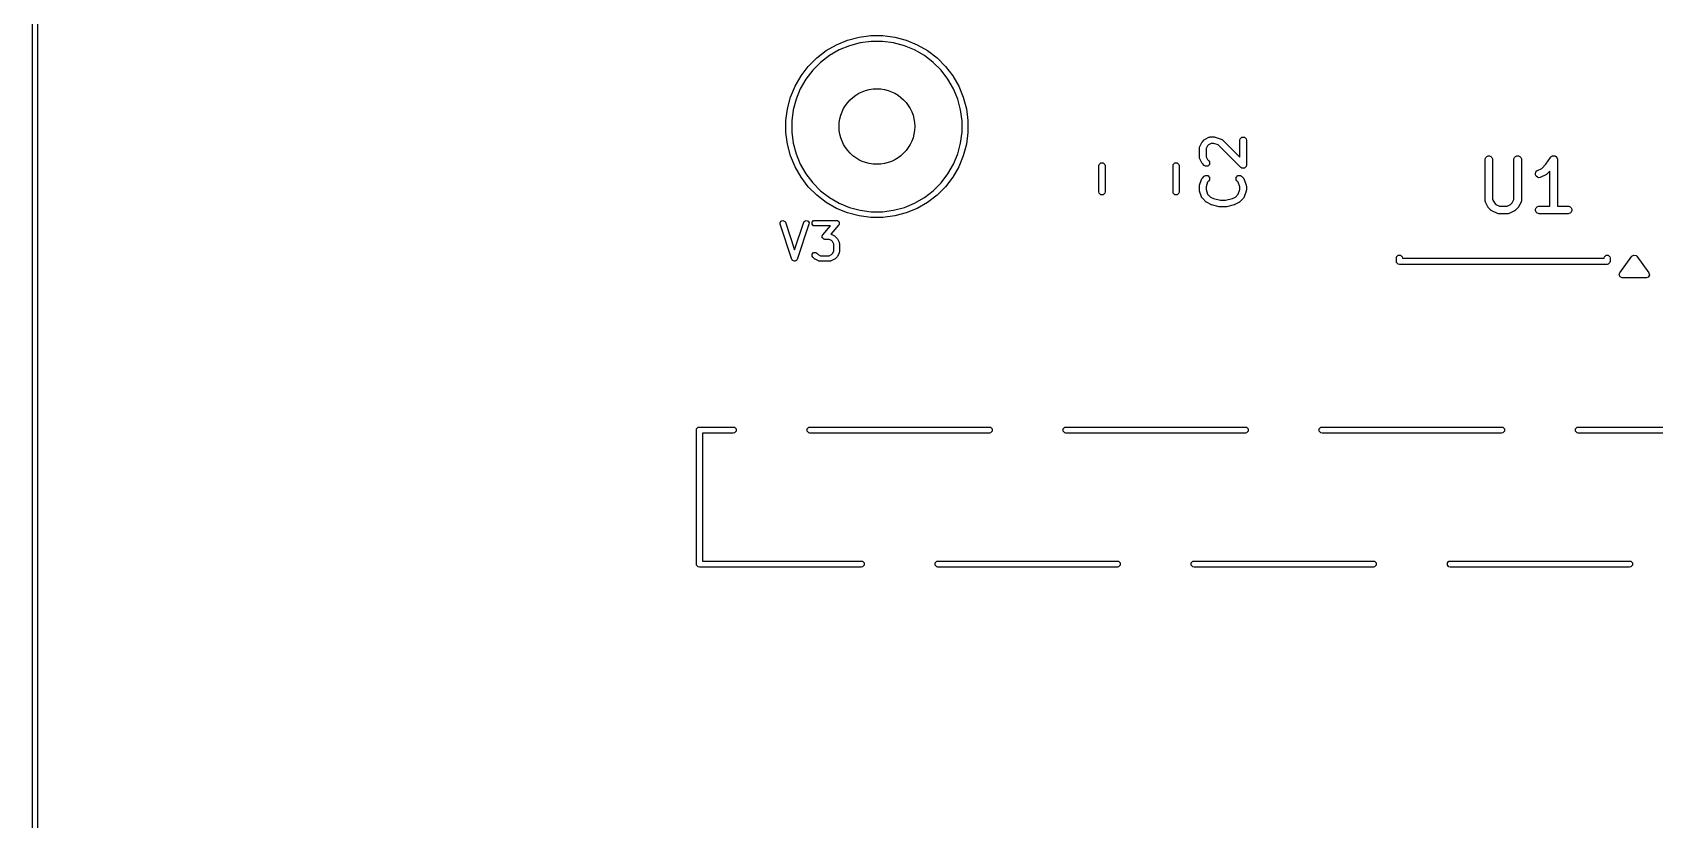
# Model space of a CAD drawing. Header units: millimetres. Extents: x 112.3 to 187.7, y -128.1 to -63.8.
# Drawn here: x 112.35 to 144.52, y -95.95 to -80.33 of the extents above; entities that cross this region are included whole.
import ezdxf

# ---------------------------------------------------------------- set-up
doc = ezdxf.new("R2010")
doc.units = ezdxf.units.MM
doc.layers.add('F.Silkscreen', color=41, linetype='CONTINUOUS', true_color=0xf2eda1)

msp = doc.modelspace()

# ---------------------------------------------------------------- linework, layer by layer
at = {"layer": 'F.Silkscreen', "linetype": 'CONTINUOUS'}
for p, q in [((112.35, -128.099999), (112.35, -63.8)), ((112.45, -63.85), (112.45, -128.049999)), ((128.518195, -80.486056), (128.746887, -80.424779)), ((128.746887, -80.424779), (128.98162, -80.393875)), ((128.98162, -80.393875), (129.21838, -80.393875)), ((129.21838, -80.393875), (129.453113, -80.424779)), ((129.453113, -80.424779), (129.681805, -80.486056)), ((127.906584, -80.83917), (128.094418, -80.69504)), ((128.094418, -80.69504), (128.299457, -80.57666)), ((128.350928, -80.681033), (128.159072, -80.791801)), ((128.299457, -80.57666), (128.518195, -80.486056)), ((128.555602, -80.596255), (128.350928, -80.681033)), ((128.76959, -80.538917), (128.555602, -80.596255)), ((128.989232, -80.51), (128.76959, -80.538917)), ((129.210768, -80.51), (128.989232, -80.51)), ((129.43041, -80.538917), (129.210768, -80.51)), ((129.644398, -80.596255), (129.43041, -80.538917)), ((129.849072, -80.681033), (129.644398, -80.596255)), ((129.681805, -80.486056), (129.900543, -80.57666)), ((130.040928, -80.791801), (129.849072, -80.681033)), ((129.900543, -80.57666), (130.105582, -80.69504)), ((130.105582, -80.69504), (130.293416, -80.83917)), ((127.59504, -81.194418), (127.73917, -81.006584)), ((127.73917, -81.006584), (127.906584, -80.83917)), ((127.983315, -80.926665), (127.826665, -81.083315)), ((128.159072, -80.791801), (127.983315, -80.926665)), ((130.216685, -80.926665), (130.040928, -80.791801)), ((130.373335, -81.083315), (130.216685, -80.926665)), ((130.293416, -80.83917), (130.46083, -81.006584)), ((130.46083, -81.006584), (130.60496, -81.194418)), ((127.386056, -81.618195), (127.47666, -81.399457)), ((127.47666, -81.399457), (127.59504, -81.194418)), ((127.691801, -81.259072), (127.581033, -81.450928)), ((127.826665, -81.083315), (127.691801, -81.259072)), ((130.508199, -81.259072), (130.373335, -81.083315)), ((130.618967, -81.450928), (130.508199, -81.259072)), ((130.60496, -81.194418), (130.72334, -81.399457)), ((130.72334, -81.399457), (130.813944, -81.618195)), ((127.324779, -81.846887), (127.386056, -81.618195)), ((127.496255, -81.655602), (127.438917, -81.86959)), ((127.581033, -81.450928), (127.496255, -81.655602)), ((130.703745, -81.655602), (130.618967, -81.450928)), ((130.761083, -81.86959), (130.703745, -81.655602)), ((130.813944, -81.618195), (130.875221, -81.846887)), ((127.293875, -82.08162), (127.324779, -81.846887)), ((127.438917, -81.86959), (127.41, -82.089232)), ((130.79, -82.089232), (130.761083, -81.86959)), ((130.875221, -81.846887), (130.906125, -82.08162)), ((127.293875, -82.089232), (127.293875, -82.08162)), ((127.293875, -82.31838), (127.293875, -82.089232)), ((127.324779, -82.553113), (127.293875, -82.31838)), ((127.41, -82.089232), (127.41, -82.310768)), ((127.41, -82.310768), (127.438917, -82.53041)), ((130.761083, -82.53041), (130.79, -82.310768)), ((130.79, -82.310768), (130.79, -82.089232)), ((130.906125, -82.31838), (130.875221, -82.553113)), ((130.906125, -82.08162), (130.906125, -82.31838)), ((127.386056, -82.781805), (127.324779, -82.553113)), ((127.438917, -82.53041), (127.496255, -82.744398)), ((130.703745, -82.744398), (130.761083, -82.53041)), ((130.875221, -82.553113), (130.813944, -82.781805)), ((135.498335, -82.623809), (135.49897, -82.620615)), ((135.498335, -82.814285), (135.498335, -82.623809)), ((135.498499, -82.619201), (135.50125, -82.609152)), ((135.49897, -82.620615), (135.498499, -82.619201)), ((135.50125, -82.609152), (135.503283, -82.598935)), ((135.503283, -82.598935), (135.504336, -82.597881)), ((135.504336, -82.597881), (135.505197, -82.59474)), ((135.505197, -82.59474), (135.543292, -82.518549)), ((135.543292, -82.518549), (135.549678, -82.51032)), ((135.549678, -82.51032), (135.555468, -82.501656)), ((135.555468, -82.501656), (135.593563, -82.463561)), ((135.593563, -82.463561), (135.602223, -82.457774)), ((135.602223, -82.457774), (135.610456, -82.451385)), ((135.610456, -82.451385), (135.686648, -82.41329)), ((135.65485, -82.586121), (135.628335, -82.639153)), ((135.628335, -82.639153), (135.628335, -82.79894)), ((135.678027, -82.562944), (135.65485, -82.586121)), ((135.731061, -82.536428), (135.678027, -82.562944)), ((135.686648, -82.41329), (135.689787, -82.41243)), ((135.689787, -82.41243), (135.690842, -82.411376)), ((135.690842, -82.411376), (135.701061, -82.409343)), ((135.701061, -82.409343), (135.711108, -82.406592)), ((135.711108, -82.406592), (135.712522, -82.407063)), ((135.712522, -82.407063), (135.715716, -82.406428)), ((135.715716, -82.406428), (135.791906, -82.406428)), ((135.781359, -82.536428), (135.731061, -82.536428)), ((135.871079, -82.566334), (135.781359, -82.536428)), ((135.791906, -82.406428), (135.802128, -82.408461)), ((135.802128, -82.408461), (135.812461, -82.409764)), ((135.812461, -82.409764), (135.926747, -82.447859)), ((136.317373, -83.012628), (135.871079, -82.566334)), ((135.926747, -82.447859), (135.929575, -82.449471)), ((135.929575, -82.449471), (135.931067, -82.449471)), ((135.931067, -82.449471), (135.939729, -82.455259)), ((135.939729, -82.455259), (135.94878, -82.460418)), ((135.94878, -82.460418), (135.949447, -82.461752)), ((135.949447, -82.461752), (135.952154, -82.463561)), ((135.952154, -82.463561), (136.298335, -82.809742)), ((136.298335, -82.471428), (136.303283, -82.446554)), ((136.298335, -82.809742), (136.298335, -82.471428)), ((136.303283, -82.446554), (136.338461, -82.411376)), ((136.338461, -82.411376), (136.388209, -82.411376)), ((136.388209, -82.411376), (136.423387, -82.446554)), ((136.423387, -82.446554), (136.428335, -82.471428)), ((136.428335, -82.471428), (136.428335, -82.966666)), ((127.47666, -83.000543), (127.386056, -82.781805)), ((127.59504, -83.205582), (127.47666, -83.000543)), ((127.496255, -82.744398), (127.581033, -82.949072)), ((127.581033, -82.949072), (127.691801, -83.140928)), ((130.508199, -83.140928), (130.618967, -82.949072)), ((130.72334, -83.000543), (130.60496, -83.205582)), ((130.618967, -82.949072), (130.703745, -82.744398)), ((130.813944, -82.781805), (130.72334, -83.000543)), ((133.505, -82.976248), (133.509567, -82.953287)), ((133.505, -83.498752), (133.505, -82.976248)), ((133.509567, -82.953287), (133.542039, -82.920815)), ((133.542039, -82.920815), (133.587961, -82.920815)), ((133.587961, -82.920815), (133.620433, -82.953287)), ((133.620433, -82.953287), (133.625, -82.976248)), ((133.625, -82.976248), (133.625, -83.498752)), ((134.975, -82.976248), (134.979567, -82.953287)), ((134.975, -83.498752), (134.975, -82.976248)), ((134.979567, -82.953287), (135.012039, -82.920815)), ((135.012039, -82.920815), (135.057961, -82.920815)), ((135.057961, -82.920815), (135.090433, -82.953287)), ((135.090433, -82.953287), (135.095, -82.976248)), ((135.095, -82.976248), (135.095, -83.498752)), ((135.49897, -82.817478), (135.498335, -82.814285)), ((135.498499, -82.818893), (135.49897, -82.817478)), ((135.50125, -82.828941), (135.498499, -82.818893)), ((135.503283, -82.839159), (135.50125, -82.828941)), ((135.504336, -82.840212), (135.503283, -82.839159)), ((135.505197, -82.843354), (135.504336, -82.840212)), ((135.543292, -82.919544), (135.505197, -82.843354)), ((135.549679, -82.927773), (135.543292, -82.919544)), ((135.555467, -82.936436), (135.549679, -82.927773)), ((135.593562, -82.974532), (135.555467, -82.936436)), ((135.614649, -82.988622), (135.593562, -82.974532)), ((135.664399, -82.988623), (135.614649, -82.988622)), ((135.628335, -82.79894), (135.654851, -82.851972)), ((135.654851, -82.851972), (135.685487, -82.88261)), ((135.699576, -82.953446), (135.664399, -82.988623)), ((135.685487, -82.88261), (135.699577, -82.903697)), ((135.699577, -82.903697), (135.699576, -82.953446)), ((136.423387, -82.991541), (136.38821, -83.026718)), ((136.428335, -82.966666), (136.423387, -82.99154)), ((136.423387, -82.99154), (136.423387, -82.991541)), ((141.163095, -82.854819), (141.164536, -82.840187)), ((141.163095, -83.664342), (141.163095, -82.854819)), ((141.164536, -82.840187), (141.175735, -82.813151)), ((141.175735, -82.813151), (141.196427, -82.792459)), ((141.196427, -82.792459), (141.223463, -82.78126)), ((141.223463, -82.78126), (141.252727, -82.78126)), ((141.252727, -82.78126), (141.279763, -82.792459)), ((141.279763, -82.792459), (141.300455, -82.813151)), ((141.300455, -82.813151), (141.311654, -82.840187)), ((141.311654, -82.840187), (141.313095, -82.854819)), ((141.313095, -82.854819), (141.313095, -83.646637)), ((141.734523, -82.854819), (141.735964, -82.840187)), ((141.734523, -83.646637), (141.734523, -82.854819)), ((141.735964, -82.840187), (141.747163, -82.813151)), ((141.747163, -82.813151), (141.767855, -82.792459)), ((141.767855, -82.792459), (141.794891, -82.78126)), ((141.794891, -82.78126), (141.824155, -82.78126)), ((141.824155, -82.78126), (141.851191, -82.792459)), ((141.851191, -82.792459), (141.871883, -82.813151)), ((141.871883, -82.813151), (141.883082, -82.840187)), ((141.883082, -82.840187), (141.884523, -82.854819)), ((141.884523, -82.854819), (141.884523, -83.664342)), ((142.288906, -83.031275), (142.370285, -82.949896)), ((142.370285, -82.949896), (142.461405, -82.813216)), ((142.461405, -82.813216), (142.461439, -82.813173)), ((142.461439, -82.813173), (142.461449, -82.813151)), ((142.461449, -82.813151), (142.4615, -82.813099)), ((142.4615, -82.813099), (142.470721, -82.801841)), ((142.470721, -82.801841), (142.47689, -82.797709)), ((142.47689, -82.797709), (142.482141, -82.792459)), ((142.482141, -82.792459), (142.48893, -82.789646)), ((142.48893, -82.789646), (142.495036, -82.785558)), ((142.495036, -82.785558), (142.502316, -82.784101)), ((142.502316, -82.784101), (142.509177, -82.78126)), ((142.509177, -82.78126), (142.516525, -82.78126)), ((142.516525, -82.78126), (142.52373, -82.779819)), ((142.52373, -82.779819), (142.531014, -82.78126)), ((142.531014, -82.78126), (142.538441, -82.78126)), ((142.538441, -82.78126), (142.545229, -82.784072)), ((142.545229, -82.784072), (142.552438, -82.785498)), ((142.552438, -82.785498), (142.558617, -82.789617)), ((142.558617, -82.789617), (142.565477, -82.792459)), ((142.565477, -82.792459), (142.57067, -82.797652)), ((142.57067, -82.797652), (142.576787, -82.80173)), ((142.576787, -82.80173), (142.58092, -82.807902)), ((142.58092, -82.807902), (142.586169, -82.813151)), ((142.586169, -82.813151), (142.58898, -82.819938)), ((142.58898, -82.819938), (142.59307, -82.826045)), ((142.59307, -82.826045), (142.594526, -82.833326)), ((142.594526, -82.833326), (142.597368, -82.840187)), ((142.597368, -82.840187), (142.598793, -82.854663)), ((142.598793, -82.854663), (142.598809, -82.85474)), ((142.598809, -82.85474), (142.598803, -82.854766)), ((142.598803, -82.854766), (142.598809, -82.854819)), ((142.598809, -82.854819), (142.598809, -83.779819)), ((127.73917, -83.393416), (127.59504, -83.205582)), ((127.691801, -83.140928), (127.826665, -83.316685)), ((127.826665, -83.316685), (127.983315, -83.473335)), ((130.216685, -83.473335), (130.373335, -83.316685)), ((130.373335, -83.316685), (130.508199, -83.140928)), ((130.60496, -83.205582), (130.46083, -83.393416)), ((135.501671, -83.365158), (135.539766, -83.250873)), ((135.539766, -83.250873), (135.541378, -83.248045)), ((135.541378, -83.246554), (135.547168, -83.237887)), ((135.541378, -83.248045), (135.541378, -83.246554)), ((135.547168, -83.237887), (135.552326, -83.22884)), ((135.552326, -83.22884), (135.553658, -83.228173)), ((135.553658, -83.228173), (135.555467, -83.225467)), ((135.555467, -83.225467), (135.593562, -83.187371)), ((135.593562, -83.187371), (135.614649, -83.173281)), ((135.614649, -83.173281), (135.664399, -83.17328)), ((135.658241, -83.306539), (135.628335, -83.39626)), ((135.685487, -83.279293), (135.658241, -83.306539)), ((135.664399, -83.17328), (135.699576, -83.208457)), ((135.699577, -83.258206), (135.685487, -83.279293)), ((135.699576, -83.208457), (135.699577, -83.258206)), ((136.227092, -83.208457), (136.262269, -83.17328)), ((136.227092, -83.258207), (136.227092, -83.208457)), ((136.241182, -83.279294), (136.227092, -83.258207)), ((136.268428, -83.30654), (136.241182, -83.279294)), ((136.262269, -83.17328), (136.312019, -83.17328)), ((136.298335, -83.39626), (136.268428, -83.30654)), ((136.312019, -83.17328), (136.333106, -83.18737)), ((136.338461, -83.026718), (136.317373, -83.012628)), ((136.333106, -83.18737), (136.371202, -83.225466)), ((136.388209, -83.026718), (136.338461, -83.026718)), ((136.371202, -83.225466), (136.373011, -83.228173)), ((136.373011, -83.228173), (136.374344, -83.22884)), ((136.374344, -83.22884), (136.379499, -83.237884)), ((136.379499, -83.237884), (136.385292, -83.246553)), ((136.385292, -83.246553), (136.385292, -83.248045)), ((136.385292, -83.248045), (136.386904, -83.250873)), ((136.386904, -83.250873), (136.424999, -83.365158)), ((136.38821, -83.026718), (136.388209, -83.026718)), ((142.163684, -83.131152), (142.172938, -83.103391)), ((142.165758, -83.160342), (142.163684, -83.131152)), ((142.178845, -83.186517), (142.165758, -83.160342)), ((142.172938, -83.103391), (142.192111, -83.081283)), ((142.200953, -83.20569), (142.178845, -83.186517)), ((142.192111, -83.081283), (142.204554, -83.073451)), ((142.228714, -83.214944), (142.200953, -83.20569)), ((142.204554, -83.073451), (142.288906, -83.031275)), ((142.257904, -83.21287), (142.228714, -83.214944)), ((142.271636, -83.207615), (142.257904, -83.21287)), ((142.366874, -83.159996), (142.271636, -83.207615)), ((142.373173, -83.156031), (142.366874, -83.159996)), ((142.375001, -83.155274), (142.373173, -83.156031)), ((142.377057, -83.153585), (142.375001, -83.155274)), ((142.379317, -83.152164), (142.377057, -83.153585)), ((142.380616, -83.150665), (142.379317, -83.152164)), ((142.386366, -83.145947), (142.380616, -83.150665)), ((142.448809, -83.083504), (142.386366, -83.145947)), ((142.448809, -83.779819), (142.448809, -83.083504)), ((127.906584, -83.56083), (127.73917, -83.393416)), ((128.094418, -83.70496), (127.906584, -83.56083)), ((127.983315, -83.473335), (128.159072, -83.608199)), ((128.159072, -83.608199), (128.350928, -83.718967)), ((129.849072, -83.718967), (130.040928, -83.608199)), ((130.040928, -83.608199), (130.216685, -83.473335)), ((130.293416, -83.56083), (130.105582, -83.70496)), ((130.46083, -83.393416), (130.293416, -83.56083)), ((133.509567, -83.521713), (133.505, -83.498752)), ((133.542039, -83.554185), (133.509567, -83.521713)), ((133.587961, -83.554185), (133.542039, -83.554185)), ((133.620433, -83.521713), (133.587961, -83.554185)), ((133.625, -83.498752), (133.620433, -83.521713)), ((134.979567, -83.521713), (134.975, -83.498752)), ((135.012039, -83.554185), (134.979567, -83.521713)), ((135.057961, -83.554185), (135.012039, -83.554185)), ((135.090433, -83.521713), (135.057961, -83.554185)), ((135.095, -83.498752), (135.090433, -83.521713)), ((135.498335, -83.385713), (135.500368, -83.37549)), ((135.498335, -83.461904), (135.498335, -83.385713)), ((135.500368, -83.472126), (135.498335, -83.461904)), ((135.500368, -83.37549), (135.501671, -83.365158)), ((135.501671, -83.482459), (135.500368, -83.472126)), ((135.539766, -83.596745), (135.501671, -83.482459)), ((135.541378, -83.599573), (135.539766, -83.596745)), ((135.541378, -83.601065), (135.541378, -83.599573)), ((135.547166, -83.609727), (135.541378, -83.601065)), ((135.552325, -83.618778), (135.547166, -83.609727)), ((135.553659, -83.619445), (135.552325, -83.618778)), ((135.555468, -83.622152), (135.553659, -83.619445)), ((135.631658, -83.698342), (135.555468, -83.622152)), ((135.628335, -83.39626), (135.628335, -83.451357)), ((135.628335, -83.451357), (135.658241, -83.541077)), ((135.658241, -83.541077), (135.716122, -83.598958)), ((135.716122, -83.598958), (135.776499, -83.629147)), ((135.776499, -83.629147), (135.914193, -83.663571)), ((136.012477, -83.663571), (136.150169, -83.629147)), ((136.150169, -83.629147), (136.210546, -83.598958)), ((136.210546, -83.598958), (136.268428, -83.541078)), ((136.268428, -83.541078), (136.298335, -83.451357)), ((136.371202, -83.622152), (136.295011, -83.698342)), ((136.298335, -83.451357), (136.298335, -83.39626)), ((136.37301, -83.619445), (136.371202, -83.622152)), ((136.374345, -83.618778), (136.37301, -83.619445)), ((136.379503, -83.609727), (136.374345, -83.618778)), ((136.385292, -83.601065), (136.379503, -83.609727)), ((136.386904, -83.596745), (136.385292, -83.599573)), ((136.385292, -83.599573), (136.385292, -83.601065)), ((136.424999, -83.482459), (136.386904, -83.596745)), ((136.424999, -83.365158), (136.426301, -83.37549)), ((136.426301, -83.472126), (136.424999, -83.482459)), ((136.426301, -83.37549), (136.428335, -83.385713)), ((136.428335, -83.461904), (136.426301, -83.472126)), ((136.428335, -83.385713), (136.428335, -83.461904)), ((141.313095, -83.646637), (141.347353, -83.715153)), ((141.700264, -83.715153), (141.734523, -83.646637)), ((128.299457, -83.82334), (128.094418, -83.70496)), ((128.518195, -83.913944), (128.299457, -83.82334)), ((128.350928, -83.718967), (128.555602, -83.803745)), ((128.746887, -83.975221), (128.518195, -83.913944)), ((128.555602, -83.803745), (128.76959, -83.861083)), ((128.98162, -84.006125), (128.746887, -83.975221)), ((128.76959, -83.861083), (128.989232, -83.89)), ((128.989232, -83.89), (129.210768, -83.89)), ((129.210768, -83.89), (129.43041, -83.861083)), ((129.453113, -83.975221), (129.21838, -84.006125)), ((129.43041, -83.861083), (129.644398, -83.803745)), ((129.681805, -83.913944), (129.453113, -83.975221)), ((129.644398, -83.803745), (129.849072, -83.718967)), ((129.900543, -83.82334), (129.681805, -83.913944)), ((130.105582, -83.70496), (129.900543, -83.82334)), ((135.640322, -83.704131), (135.631658, -83.698342)), ((135.648551, -83.710518), (135.640322, -83.704131)), ((135.724743, -83.748613), (135.648551, -83.710518)), ((135.731609, -83.750493), (135.724743, -83.748613)), ((135.738046, -83.753534), (135.731609, -83.750493)), ((135.890427, -83.79163), (135.738046, -83.753534)), ((135.89838, -83.792017), (135.890427, -83.79163)), ((135.906192, -83.793571), (135.89838, -83.792017)), ((136.020478, -83.793571), (135.906192, -83.793571)), ((135.914193, -83.663571), (136.012477, -83.663571)), ((136.028289, -83.792017), (136.020478, -83.793571)), ((136.036243, -83.79163), (136.028289, -83.792017)), ((136.188624, -83.753534), (136.036243, -83.79163)), ((136.195059, -83.750493), (136.188624, -83.753534)), ((136.201928, -83.748613), (136.195059, -83.750493)), ((136.278118, -83.710518), (136.201928, -83.748613)), ((136.286349, -83.704129), (136.278118, -83.710518)), ((136.295011, -83.698342), (136.286349, -83.704129)), ((141.164536, -83.678974), (141.163095, -83.664342)), ((141.165567, -83.681463), (141.164536, -83.678974)), ((141.165758, -83.684151), (141.165567, -83.681463)), ((141.171013, -83.697883), (141.165758, -83.684151)), ((141.218632, -83.793121), (141.171013, -83.697883)), ((141.222595, -83.799417), (141.218632, -83.793121)), ((141.223353, -83.801247), (141.222595, -83.799417)), ((141.225042, -83.803305), (141.223353, -83.801247)), ((141.226464, -83.805564), (141.225042, -83.803305)), ((141.227962, -83.806863), (141.226464, -83.805564)), ((141.23268, -83.812612), (141.227962, -83.806863)), ((141.280299, -83.860232), (141.23268, -83.812612)), ((141.286048, -83.86495), (141.280299, -83.860232)), ((141.287349, -83.86645), (141.286048, -83.86495)), ((141.289608, -83.867872), (141.287349, -83.86645)), ((141.291665, -83.86956), (141.289608, -83.867872)), ((141.293492, -83.870317), (141.291665, -83.86956)), ((141.299792, -83.874282), (141.293492, -83.870317)), ((141.39503, -83.921901), (141.299792, -83.874282)), ((141.347353, -83.715153), (141.37776, -83.745561)), ((141.37776, -83.745561), (141.446276, -83.779819)), ((141.408761, -83.927156), (141.39503, -83.921901)), ((141.41145, -83.927347), (141.408761, -83.927156)), ((141.413939, -83.928378), (141.41145, -83.927347)), ((141.428571, -83.929819), (141.413939, -83.928378)), ((141.619047, -83.929819), (141.428571, -83.929819)), ((141.446276, -83.779819), (141.601342, -83.779819)), ((141.601342, -83.779819), (141.669857, -83.745561)), ((141.633679, -83.928378), (141.619047, -83.929819)), ((141.636168, -83.927346), (141.633679, -83.928378)), ((141.638856, -83.927156), (141.636168, -83.927346)), ((141.652588, -83.921901), (141.638856, -83.927156)), ((141.747826, -83.874282), (141.652588, -83.921901)), ((141.669857, -83.745561), (141.700264, -83.715153)), ((141.754125, -83.870317), (141.747826, -83.874282)), ((141.755953, -83.86956), (141.754125, -83.870317)), ((141.758009, -83.867872), (141.755953, -83.86956)), ((141.760269, -83.86645), (141.758009, -83.867872)), ((141.761569, -83.86495), (141.760269, -83.86645)), ((141.767319, -83.860232), (141.761569, -83.86495)), ((141.814937, -83.812613), (141.767319, -83.860232)), ((141.819655, -83.806863), (141.814937, -83.812613)), ((141.821154, -83.805564), (141.819655, -83.806863)), ((141.822575, -83.803305), (141.821154, -83.805564)), ((141.824265, -83.801247), (141.822575, -83.803305)), ((141.825022, -83.799417), (141.824265, -83.801247)), ((141.828986, -83.793121), (141.825022, -83.799417)), ((141.876605, -83.697883), (141.828986, -83.793121)), ((141.88186, -83.684152), (141.876605, -83.697883)), ((141.882051, -83.681462), (141.88186, -83.684152)), ((141.883082, -83.678974), (141.882051, -83.681462)), ((141.884523, -83.664342), (141.883082, -83.678974)), ((142.164536, -83.840187), (142.175735, -83.813151)), ((142.164536, -83.869451), (142.164536, -83.840187)), ((142.175735, -83.896487), (142.164536, -83.869451)), ((142.175735, -83.813151), (142.196427, -83.792459)), ((142.196427, -83.917179), (142.175735, -83.896487)), ((142.196427, -83.792459), (142.223463, -83.78126)), ((142.223463, -83.928378), (142.196427, -83.917179)), ((142.223463, -83.78126), (142.238095, -83.779819)), ((142.238095, -83.929819), (142.223463, -83.928378)), ((142.238095, -83.779819), (142.448809, -83.779819)), ((142.809523, -83.929819), (142.238095, -83.929819)), ((142.598809, -83.779819), (142.809523, -83.779819)), ((142.809523, -83.779819), (142.824155, -83.78126)), ((142.824155, -83.928378), (142.809523, -83.929819)), ((142.824155, -83.78126), (142.851191, -83.792459)), ((142.851191, -83.917179), (142.824155, -83.928378)), ((142.851191, -83.792459), (142.871883, -83.813151)), ((142.871883, -83.896487), (142.851191, -83.917179)), ((142.871883, -83.813151), (142.883082, -83.840187)), ((142.883082, -83.869451), (142.871883, -83.896487)), ((142.883082, -83.840187), (142.883082, -83.869451)), ((127.178472, -84.114214), (127.197297, -84.076564)), ((127.181155, -84.135506), (127.178472, -84.114214)), ((127.414489, -84.835506), (127.181155, -84.135506)), ((127.197297, -84.076564), (127.237232, -84.063252)), ((127.237232, -84.063252), (127.274882, -84.082077)), ((127.274882, -84.082077), (127.285511, -84.10072)), ((127.285511, -84.10072), (127.466667, -84.644186)), ((127.466667, -84.644186), (127.647823, -84.10072)), ((127.752178, -84.135505), (127.518845, -84.835506)), ((127.647823, -84.10072), (127.658451, -84.082076)), ((127.658451, -84.082076), (127.696101, -84.063251)), ((127.696101, -84.063251), (127.736036, -84.076563)), ((127.736036, -84.076563), (127.754862, -84.114213)), ((127.754862, -84.114213), (127.752178, -84.135505)), ((127.815854, -84.097065), (127.845619, -84.0673)), ((127.815854, -84.139161), (127.815854, -84.097065)), ((127.845619, -84.168926), (127.815854, -84.139161)), ((127.845619, -84.0673), (127.866667, -84.063113)), ((127.866667, -84.173113), (127.845619, -84.168926)), ((127.866667, -84.063113), (128.3, -84.063113)), ((128.178792, -84.173113), (127.866667, -84.173113)), ((128.025275, -84.348562), (128.178792, -84.173113)), ((128.341392, -84.154331), (128.18473, -84.333373)), ((128.3, -84.063113), (128.315337, -84.066164)), ((128.315337, -84.066164), (128.31762, -84.066012)), ((128.31762, -84.066012), (128.318516, -84.066796)), ((128.318516, -84.066796), (128.321048, -84.0673)), ((128.321048, -84.0673), (128.33474, -84.080992)), ((128.33474, -84.080992), (128.349301, -84.093733)), ((128.349196, -84.140777), (128.341392, -84.154331)), ((128.350813, -84.139161), (128.349196, -84.140777)), ((128.349301, -84.093733), (128.349431, -84.095683)), ((128.349431, -84.095683), (128.350813, -84.097065)), ((128.350813, -84.097065), (128.350813, -84.116413)), ((128.350813, -84.116413), (128.352101, -84.135733)), ((128.352101, -84.135733), (128.350813, -84.137969)), ((128.350813, -84.137969), (128.350813, -84.139161)), ((129.21838, -84.006125), (128.98162, -84.006125)), ((128.014566, -84.36716), (128.015854, -84.364923)), ((128.015854, -84.38648), (128.014566, -84.36716)), ((128.015854, -84.363732), (128.01747, -84.362115)), ((128.015854, -84.364923), (128.015854, -84.363732)), ((128.015854, -84.405828), (128.015854, -84.38648)), ((128.017235, -84.407209), (128.015854, -84.405828)), ((128.017366, -84.409161), (128.017235, -84.407209)), ((128.03193, -84.421904), (128.017366, -84.409161)), ((128.01747, -84.362115), (128.025275, -84.348562)), ((128.045619, -84.435593), (128.03193, -84.421904)), ((128.04815, -84.436096), (128.045619, -84.435593)), ((128.049047, -84.436881), (128.04815, -84.436096)), ((128.051329, -84.436728), (128.049047, -84.436881)), ((128.066667, -84.43978), (128.051329, -84.436728)), ((128.153684, -84.43978), (128.066667, -84.43978)), ((128.200755, -84.463316), (128.153684, -84.43978)), ((128.18473, -84.333373), (128.187715, -84.333967)), ((128.187715, -84.333967), (128.188607, -84.334859)), ((128.188607, -84.334859), (128.191264, -84.335587)), ((128.191264, -84.335587), (128.25793, -84.36892)), ((128.221464, -84.484025), (128.200755, -84.463316)), ((128.245, -84.531097), (128.221464, -84.484025)), ((128.245, -84.671797), (128.245, -84.531097)), ((128.25793, -84.36892), (128.264896, -84.374326)), ((128.264896, -84.374326), (128.272223, -84.379222)), ((128.272223, -84.379222), (128.305558, -84.412555)), ((128.305558, -84.412555), (128.310456, -84.419886)), ((128.310456, -84.419886), (128.315861, -84.42685)), ((128.315861, -84.42685), (128.349194, -84.493517)), ((128.349194, -84.493517), (128.349921, -84.496173)), ((128.349921, -84.496173), (128.350813, -84.497065)), ((128.350813, -84.497065), (128.352532, -84.505706)), ((128.352532, -84.505706), (128.354862, -84.514215)), ((128.354862, -84.514215), (128.354462, -84.515412)), ((128.354462, -84.515412), (128.355, -84.518113)), ((128.355, -84.518113), (128.355, -84.68478)), ((127.425118, -84.854149), (127.414489, -84.835506)), ((127.428793, -84.855986), (127.425118, -84.854149)), ((127.430631, -84.859662), (127.428793, -84.855986)), ((127.44717, -84.865175), (127.430631, -84.859662)), ((127.462768, -84.872974), (127.44717, -84.865175)), ((127.466667, -84.871674), (127.462768, -84.872974)), ((127.470566, -84.872974), (127.466667, -84.871674)), ((127.486163, -84.865175), (127.470566, -84.872974)), ((127.502703, -84.859662), (127.486163, -84.865175)), ((127.50454, -84.855986), (127.502703, -84.859662)), ((127.508216, -84.854149), (127.50454, -84.855986)), ((127.518845, -84.835506), (127.508216, -84.854149)), ((127.815853, -84.772492), (127.815854, -84.730398)), ((127.827776, -84.790336), (127.815853, -84.772492)), ((127.815854, -84.730398), (127.845621, -84.700632)), ((127.861109, -84.823671), (127.827776, -84.790336)), ((127.845621, -84.700632), (127.887715, -84.700633)), ((127.86844, -84.828569), (127.861109, -84.823671)), ((127.875404, -84.833974), (127.86844, -84.828569)), ((127.942071, -84.867307), (127.875404, -84.833974)), ((127.887715, -84.700633), (127.905558, -84.712556)), ((127.905558, -84.712556), (127.932579, -84.739577)), ((127.932579, -84.739577), (127.979652, -84.763113)), ((127.944727, -84.868034), (127.942071, -84.867307)), ((127.945619, -84.868926), (127.944727, -84.868034)), ((127.95426, -84.870645), (127.945619, -84.868926)), ((127.962769, -84.872975), (127.95426, -84.870645)), ((127.963966, -84.872575), (127.962769, -84.872975)), ((127.966667, -84.873113), (127.963966, -84.872575)), ((128.166667, -84.873113), (127.966667, -84.873113)), ((127.979652, -84.763113), (128.153684, -84.763113)), ((128.153684, -84.763113), (128.200753, -84.739577)), ((128.169369, -84.872575), (128.166667, -84.873113)), ((128.170565, -84.872974), (128.169369, -84.872575)), ((128.179061, -84.870647), (128.170565, -84.872974)), ((128.187715, -84.868926), (128.179061, -84.870647)), ((128.188607, -84.868033), (128.187715, -84.868926)), ((128.191264, -84.867306), (128.188607, -84.868033)), ((128.25793, -84.833973), (128.191264, -84.867306)), ((128.200753, -84.739577), (128.221466, -84.718865)), ((128.221466, -84.718865), (128.245, -84.671797)), ((128.264893, -84.828568), (128.25793, -84.833973)), ((128.272224, -84.823671), (128.264893, -84.828568)), ((128.305558, -84.790337), (128.272224, -84.823671)), ((128.310455, -84.783006), (128.305558, -84.790337)), ((128.31586, -84.776043), (128.310455, -84.783006)), ((128.349194, -84.709377), (128.31586, -84.776043)), ((128.349921, -84.706719), (128.349194, -84.709377)), ((128.350813, -84.705828), (128.349921, -84.706719)), ((128.352531, -84.697187), (128.350813, -84.705828)), ((128.354862, -84.688678), (128.352531, -84.697187)), ((128.355, -84.68478), (128.354462, -84.68748)), ((128.354462, -84.68748), (128.354862, -84.688678)), ((139.405, -84.81), (139.409567, -84.787039)), ((139.405, -84.875), (139.405, -84.81)), ((139.409567, -84.897961), (139.405, -84.875)), ((139.409567, -84.787039), (139.442039, -84.754567)), ((139.442039, -84.930433), (139.409567, -84.897961)), ((139.442039, -84.754567), (139.487961, -84.754567)), ((139.465, -84.935), (139.442039, -84.930433)), ((143.585, -84.935), (139.465, -84.935)), ((139.487961, -84.754567), (139.520433, -84.787039)), ((139.520433, -84.787039), (139.525, -84.81)), ((139.525, -84.81), (139.525, -84.815)), ((139.525, -84.815), (143.525, -84.815)), ((143.525, -84.81), (143.529567, -84.787039)), ((143.525, -84.815), (143.525, -84.81)), ((143.529567, -84.787039), (143.562039, -84.754567)), ((143.562039, -84.754567), (143.607961, -84.754567)), ((143.607961, -84.930433), (143.585, -84.935)), ((143.607961, -84.754567), (143.640433, -84.787039)), ((143.640433, -84.897961), (143.607961, -84.930433)), ((143.640433, -84.787039), (143.645, -84.81)), ((143.645, -84.875), (143.640433, -84.897961)), ((143.645, -84.81), (143.645, -84.875)), ((143.836476, -85.10471), (144.076476, -84.77471)), ((144.076476, -84.77471), (144.115642, -84.750734)), ((144.115642, -84.750734), (144.16029, -84.761476)), ((144.16029, -84.761476), (144.173524, -84.77471)), ((144.173524, -84.77471), (144.413524, -85.10471)), ((143.825, -85.14), (143.836476, -85.10471)), ((143.842574, -85.182426), (143.825, -85.14)), ((143.885, -85.2), (143.842574, -85.182426)), ((144.365, -85.2), (143.885, -85.2)), ((144.40029, -85.188524), (144.365, -85.2)), ((144.424266, -85.149358), (144.40029, -85.188524)), ((144.413524, -85.10471), (144.424266, -85.149358)), ((125.520289, -88.221782), (125.524856, -88.198821)), ((125.520289, -90.881782), (125.520289, -88.221782)), ((125.524856, -88.198821), (125.557328, -88.166349)), ((125.557328, -88.166349), (125.580289, -88.161782)), ((125.580289, -88.161782), (126.250289, -88.161782)), ((126.250289, -88.281782), (125.640289, -88.281782)), ((125.640289, -88.281782), (125.640289, -90.821782)), ((126.250289, -88.161782), (126.27325, -88.166349)), ((126.27325, -88.277215), (126.250289, -88.281782)), ((126.27325, -88.166349), (126.305722, -88.198821)), ((126.305722, -88.244743), (126.27325, -88.277215)), ((126.305722, -88.198821), (126.305722, -88.244743)), ((127.714856, -88.198821), (127.747328, -88.166349)), ((127.714856, -88.244743), (127.714856, -88.198821)), ((127.747328, -88.277215), (127.714856, -88.244743)), ((127.747328, -88.166349), (127.770289, -88.161782)), ((127.770289, -88.281782), (127.747328, -88.277215)), ((127.770289, -88.161782), (131.330289, -88.161782)), ((131.330289, -88.281782), (127.770289, -88.281782)), ((131.330289, -88.161782), (131.35325, -88.166349)), ((131.35325, -88.277215), (131.330289, -88.281782)), ((131.35325, -88.166349), (131.385722, -88.198821)), ((131.385722, -88.244743), (131.35325, -88.277215)), ((131.385722, -88.198821), (131.385722, -88.244743)), ((132.794856, -88.198821), (132.827328, -88.166349)), ((132.794856, -88.244743), (132.794856, -88.198821)), ((132.827328, -88.277215), (132.794856, -88.244743)), ((132.827328, -88.166349), (132.850289, -88.161782)), ((132.850289, -88.281782), (132.827328, -88.277215)), ((132.850289, -88.161782), (136.410289, -88.161782)), ((136.410289, -88.281782), (132.850289, -88.281782)), ((136.410289, -88.161782), (136.43325, -88.166349)), ((136.43325, -88.277215), (136.410289, -88.281782)), ((136.43325, -88.166349), (136.465722, -88.198821)), ((136.465722, -88.244743), (136.43325, -88.277215)), ((136.465722, -88.198821), (136.465722, -88.244743)), ((137.874856, -88.198821), (137.907328, -88.166349)), ((137.874856, -88.244743), (137.874856, -88.198821)), ((137.907328, -88.277215), (137.874856, -88.244743)), ((137.907328, -88.166349), (137.930289, -88.161782)), ((137.930289, -88.281782), (137.907328, -88.277215)), ((137.930289, -88.161782), (141.490289, -88.161782)), ((141.490289, -88.281782), (137.930289, -88.281782)), ((141.490289, -88.161782), (141.51325, -88.166349)), ((141.51325, -88.277215), (141.490289, -88.281782)), ((141.51325, -88.166349), (141.545722, -88.198821)), ((141.545722, -88.244743), (141.51325, -88.277215)), ((141.545722, -88.198821), (141.545722, -88.244743)), ((142.954856, -88.198821), (142.987328, -88.166349)), ((142.954856, -88.244743), (142.954856, -88.198821)), ((142.987328, -88.277215), (142.954856, -88.244743)), ((142.987328, -88.166349), (143.010289, -88.161782)), ((143.010289, -88.281782), (142.987328, -88.277215)), ((143.010289, -88.161782), (146.570289, -88.161782)), ((146.570289, -88.281782), (143.010289, -88.281782)), ((125.524856, -90.904743), (125.520289, -90.881782)), ((125.557328, -90.937215), (125.524856, -90.904743)), ((125.580289, -90.941782), (125.557328, -90.937215)), ((128.790289, -90.941782), (125.580289, -90.941782)), ((125.640289, -90.821782), (128.790289, -90.821782)), ((128.790289, -90.821782), (128.81325, -90.826349)), ((128.81325, -90.937215), (128.790289, -90.941782)), ((128.81325, -90.826349), (128.845722, -90.858821)), ((128.845722, -90.904743), (128.81325, -90.937215)), ((128.845722, -90.858821), (128.845722, -90.904743)), ((130.254856, -90.858821), (130.287328, -90.826349)), ((130.254856, -90.904743), (130.254856, -90.858821)), ((130.287328, -90.937215), (130.254856, -90.904743)), ((130.287328, -90.826349), (130.310289, -90.821782)), ((130.310289, -90.941782), (130.287328, -90.937215)), ((130.310289, -90.821782), (133.870289, -90.821782)), ((133.870289, -90.941782), (130.310289, -90.941782)), ((133.870289, -90.821782), (133.89325, -90.826349)), ((133.89325, -90.937215), (133.870289, -90.941782)), ((133.89325, -90.826349), (133.925722, -90.858821)), ((133.925722, -90.904743), (133.89325, -90.937215)), ((133.925722, -90.858821), (133.925722, -90.904743)), ((135.334856, -90.858821), (135.367328, -90.826349)), ((135.334856, -90.904743), (135.334856, -90.858821)), ((135.367328, -90.937215), (135.334856, -90.904743)), ((135.367328, -90.826349), (135.390289, -90.821782)), ((135.390289, -90.941782), (135.367328, -90.937215)), ((135.390289, -90.821782), (138.950289, -90.821782)), ((138.950289, -90.941782), (135.390289, -90.941782)), ((138.950289, -90.821782), (138.97325, -90.826349)), ((138.97325, -90.937215), (138.950289, -90.941782)), ((138.97325, -90.826349), (139.005722, -90.858821)), ((139.005722, -90.904743), (138.97325, -90.937215)), ((139.005722, -90.858821), (139.005722, -90.904743)), ((140.414856, -90.858821), (140.447328, -90.826349)), ((140.414856, -90.904743), (140.414856, -90.858821)), ((140.447328, -90.937215), (140.414856, -90.904743)), ((140.447328, -90.826349), (140.470289, -90.821782)), ((140.470289, -90.941782), (140.447328, -90.937215)), ((140.470289, -90.821782), (144.030289, -90.821782)), ((144.030289, -90.941782), (140.470289, -90.941782)), ((144.030289, -90.821782), (144.05325, -90.826349)), ((144.05325, -90.937215), (144.030289, -90.941782)), ((144.05325, -90.826349), (144.085722, -90.858821)), ((144.085722, -90.904743), (144.05325, -90.937215)), ((144.085722, -90.858821), (144.085722, -90.904743))]:
    msp.add_line(p, q, dxfattribs=at)
at = {"layer": 'F.Silkscreen'}
msp.add_circle((129.1, -82.2), 0.75, dxfattribs=at)
msp.add_circle((129.1, -82.2), 0.75, dxfattribs=at)
msp.add_circle((129.1, -82.2), 0.75, dxfattribs=at)

doc.saveas('drawing.dxf')
